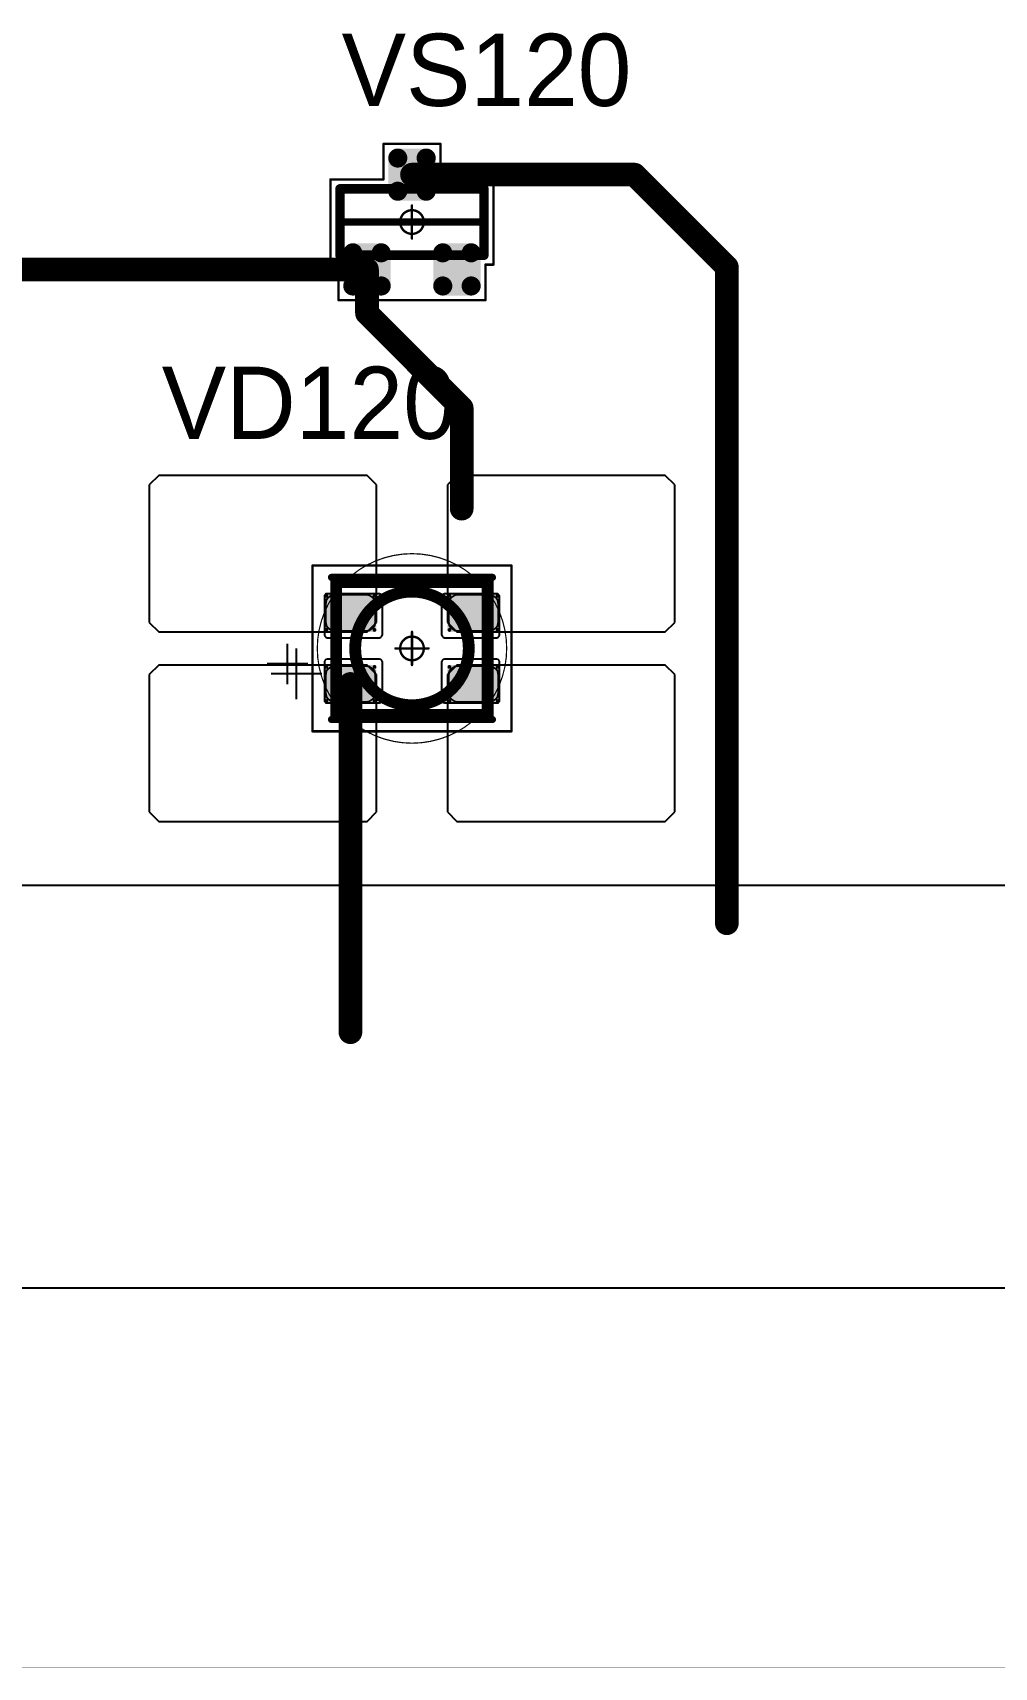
# Model space of a CAD drawing. Header units: millimetres. Extents: x 0 to 400, y 0 to 511.
# Drawn here: x 251.99 to 272.3, y 0 to 34.5 of the extents above; entities that cross this region are included whole.
import ezdxf

# ---------------------------------------------------------------- set-up
doc = ezdxf.new("R2010")
doc.units = ezdxf.units.MM
for name, color, linetype in [('Mechanical10', 56, 'Continuous'), ('Mechanical13', 56, 'Continuous'), ('Mechanical15', 56, 'Continuous'), ('Mechanical2', 216, 'Continuous'), ('TopLayer', 1, 'Continuous'), ('TopOverlay', 2, 'Continuous'), ('TopPaste', 8, 'Continuous'), ('TopSolder', 216, 'Continuous')]:
    doc.layers.add(name, color=color, linetype=linetype)

# ---------------------------------------------------------------- blocks, each defined once
blk = doc.blocks.new('SOT23_477')
at = {"layer": 'Mechanical13', "const_width": 0.1999996}
for points in [[(-0.7000011399999999, 1.52008078), (0.7000011399999999, 1.52008078)], [(-0.7000011399999999, 1.52008078), (-0.7000011399999999, -1.51991822)], [(0.7000011399999999, 1.52008078), (0.7000011399999999, -1.51991822)], [(-0.7000011399999999, -1.51991822), (0.7000011399999999, -1.51991822)]]:
    blk.add_lwpolyline(points, dxfattribs=at)
at = {"layer": 'Mechanical13', "const_width": 0.0999998}
for points in [[(-0.75000104, 1.52008078, 1), (-0.65000124, 1.52008078, 1)], [(-0.75000104, 1.52008078, 1), (-0.65000124, 1.52008078, 1)], [(0.65000124, 1.52008078, 1), (0.75000104, 1.52008078, 1)], [(0.65000124, 1.52008078, 1), (0.75000104, 1.52008078, 1)], [(-0.75000104, -1.51991822, 1), (-0.65000124, -1.51991822, 1)], [(-0.75000104, -1.51991822, 1), (-0.65000124, -1.51991822, 1)], [(0.65000124, -1.51991822, 1), (0.75000104, -1.51991822, 1)], [(0.65000124, -1.51991822, 1), (0.75000104, -1.51991822, 1)]]:
    blk.add_lwpolyline(points, format="xyb", close=True, dxfattribs=at)
at = {"layer": 'Mechanical15', "const_width": 0.0499999}
for points in [[(-0.90000074, 1.72008292), (-0.90000074, 1.55008326)], [(-0.90000074, 1.72008292), (0.90000074, 1.72008038)], [(0.90000074, 1.72008038), (0.90000074, 0.6000800799999999)], [(-1.6499967, 1.55008326), (-1.6499967, -1.54991562)], [(-1.6499967, 1.55008326), (-0.90000074, 1.55008326)], [(-2.54e-06, 0.35008058), (0, -0.34991802)], [(0.90000074, 0.6000800799999999), (1.64999924, 0.6000800799999999)], [(1.64999924, 0.6000800799999999), (1.64999924, -0.59991752)], [(-0.34999676, 8.382e-05), (0.3499993, 8.128e-05)], [(0.90000074, -0.59991752), (1.64999924, -0.59991752)], [(0.90000074, -0.59991752), (0.90000074, -1.71991782)], [(-1.6499967, -1.54991562), (-0.90000074, -1.54991562)], [(-0.90000074, -1.54991562), (-0.90000074, -1.71991782)], [(-0.90000074, -1.71991782), (0.90000074, -1.71991782)]]:
    blk.add_lwpolyline(points, dxfattribs=at)
at = {"layer": 'Mechanical15'}
for points, const_width in [([(-0.9125000799999999, 1.72008292, 1), (-0.8875014, 1.72008292, 1)], 0.02499868), ([(-0.9125000799999999, 1.72008292, 1), (-0.8875014, 1.72008292, 1)], 0.02499868), ([(0.8875014, 1.72008038, 1), (0.9125000799999999, 1.72008038, 1)], 0.02499868), ([(0.8875014, 1.72008038, 1), (0.9125000799999999, 1.72008038, 1)], 0.02499868), ([(-1.66249604, 1.55008326, 1), (-1.63749736, 1.55008326, 1)], 0.02499868), ([(-1.66249604, 1.55008326, 1), (-1.63749736, 1.55008326, 1)], 0.02499868), ([(-0.9125000799999999, 1.55008326, 1), (-0.8875014, 1.55008326, 1)], 0.02499868), ([(-0.9125000799999999, 1.55008326, 1), (-0.8875014, 1.55008326, 1)], 0.02499868), ([(-0.01250188, 0.35008058, 1), (0.0124968, 0.35008058, 1)], 0.02499868), ([(0.8875014, 0.6000800799999999, 1), (0.9125000799999999, 0.6000800799999999, 1)], 0.02499868), ([(0.8875014, 0.6000800799999999, 1), (0.9125000799999999, 0.6000800799999999, 1)], 0.02499868), ([(1.6374999, 0.6000800799999999, 1), (1.66249858, 0.6000800799999999, 1)], 0.02499868), ([(1.6374999, 0.6000800799999999, 1), (1.66249858, 0.6000800799999999, 1)], 0.02499868), ([(-0.3624961, 8.382e-05, 1), (-0.33749742, 8.382e-05, 1)], 0.02499868), ([(0.2499995, 8.382e-05, 1), (-0.2499995, 8.382e-05, 1)], 0.0499999), ([(-0.26249884, 8.382e-05, 1), (-0.23750016, 8.382e-05, 1)], 0.02499868), ([(0.23750016, 8.382e-05, 1), (0.26249884, 8.382e-05, 1)], 0.02499868), ([(0.33749996, 8.128e-05, 1), (0.36249864, 8.128e-05, 1)], 0.02499868), ([(-0.01249934, -0.34991802, 1), (0.01249934, -0.34991802, 1)], 0.02499868), ([(0.8875014, -0.59991752, 1), (0.9125000799999999, -0.59991752, 1)], 0.02499868), ([(0.8875014, -0.59991752, 1), (0.9125000799999999, -0.59991752, 1)], 0.02499868), ([(1.6374999, -0.59991752, 1), (1.66249858, -0.59991752, 1)], 0.02499868), ([(1.6374999, -0.59991752, 1), (1.66249858, -0.59991752, 1)], 0.02499868), ([(-1.66249604, -1.54991562, 1), (-1.63749736, -1.54991562, 1)], 0.02499868), ([(-1.66249604, -1.54991562, 1), (-1.63749736, -1.54991562, 1)], 0.02499868), ([(-0.9125000799999999, -1.54991562, 1), (-0.8875014, -1.54991562, 1)], 0.02499868), ([(-0.9125000799999999, -1.54991562, 1), (-0.8875014, -1.54991562, 1)], 0.02499868), ([(-0.9125000799999999, -1.71991782, 1), (-0.8875014, -1.71991782, 1)], 0.02499868), ([(-0.9125000799999999, -1.71991782, 1), (-0.8875014, -1.71991782, 1)], 0.02499868), ([(0.8875014, -1.71991782, 1), (0.9125000799999999, -1.71991782, 1)], 0.02499868), ([(0.8875014, -1.71991782, 1), (0.9125000799999999, -1.71991782, 1)], 0.02499868)]:
    blk.add_lwpolyline(points, format="xyb", close=True, dxfattribs=dict(at, const_width=const_width))
at = {"layer": 'TopLayer', "const_width": 0.0999998}
for points in [[(-1.39999974, 1.25008132, 1), (-1.29999994, 1.25008132, 1)], [(-0.7000011399999999, 1.25008132, 1), (-0.6000013399999999, 1.25008132, 1)], [(-1.39999974, 0.65008252, 1), (-1.29999994, 0.65008252, 1)], [(-0.7000011399999999, 0.65008252, 1), (-0.6000013399999999, 0.65008252, 1)], [(0.6000013399999999, 0.30008068, 1), (0.7000011399999999, 0.30008068, 1)], [(1.29999994, 0.30008068, 1), (1.39999974, 0.30008068, 1)], [(0.6000013399999999, -0.29991812, 1), (0.7000011399999999, -0.29991812, 1)], [(1.29999994, -0.29991812, 1), (1.39999974, -0.29991812, 1)], [(-1.39999974, -0.64991996, 1), (-1.29999994, -0.64991996, 1)], [(-0.7000011399999999, -0.64991996, 1), (-0.6000013399999999, -0.64991996, 1)], [(-1.39999974, -1.24991876, 1), (-1.29999994, -1.24991876, 1)], [(-0.7000011399999999, -1.24991876, 1), (-0.6000013399999999, -1.24991876, 1)]]:
    blk.add_lwpolyline(points, format="xyb", close=True, dxfattribs=at)
at = {"layer": 'TopLayer'}
for points in [[(-1.44999964, 1.25008132), (-1.44999964, 0.65008252), (-0.55000144, 1.25008132), (-0.55000144, 0.65008252)], [(-1.34999984, 1.35008112), (-1.34999984, 0.55008272), (-0.65000124, 1.35008112), (-0.65000124, 0.55008272)], [(0.65000124, 0.40008048), (0.65000124, -0.39991792), (1.34999984, 0.40008048), (1.34999984, -0.39991792)], [(0.55000144, 0.30008068), (0.55000144, -0.29991812), (1.44999964, 0.30008068), (1.44999964, -0.29991812)], [(-1.44999964, -0.64991996), (-1.44999964, -1.24991876), (-0.55000144, -0.64991996), (-0.55000144, -1.24991876)], [(-1.34999984, -0.54992016), (-1.34999984, -1.34991856), (-0.65000124, -0.54992016), (-0.65000124, -1.34991856)]]:
    blk.add_solid(points, dxfattribs=at)
at = {"layer": 'TopOverlay', "const_width": 0.1499997}
blk.add_lwpolyline([(0, 1.50000208), (0, -1.50000208)], dxfattribs=at)
at = {"layer": 'TopOverlay', "const_width": 0.07499858}
for points in [[(-0.03750056, 1.50000208, 1), (0.03750056, 1.50000208, 1)], [(-0.03750056, -1.50000208, 1), (0.03750056, -1.50000208, 1)]]:
    blk.add_lwpolyline(points, format="xyb", close=True, dxfattribs=at)
at = {"layer": 'TopPaste', "const_width": 0.07499858}
for points in [[(-1.38749786, 1.25008132, 1), (-1.31250182, 1.25008132, 1)], [(-0.68749926, 1.25008132, 1), (-0.61250322, 1.25008132, 1)], [(-1.38749786, 0.65008252, 1), (-1.31250182, 0.65008252, 1)], [(-0.68749926, 0.65008252, 1), (-0.61250322, 0.65008252, 1)], [(0.61250322, 0.30008068, 1), (0.68749926, 0.30008068, 1)], [(1.31250182, 0.30008068, 1), (1.38749786, 0.30008068, 1)], [(0.61250322, -0.29991812, 1), (0.68749926, -0.29991812, 1)], [(1.31250182, -0.29991812, 1), (1.38749786, -0.29991812, 1)], [(-1.38749786, -0.64991996, 1), (-1.31250182, -0.64991996, 1)], [(-0.68749926, -0.64991996, 1), (-0.61250322, -0.64991996, 1)], [(-1.38749786, -1.24991876, 1), (-1.31250182, -1.24991876, 1)], [(-0.68749926, -1.24991876, 1), (-0.61250322, -1.24991876, 1)]]:
    blk.add_lwpolyline(points, format="xyb", close=True, dxfattribs=at)
at = {"layer": 'TopPaste'}
for points in [[(-1.42499842, 1.25008132), (-1.42499842, 0.65008252), (-0.5750026599999999, 1.25008132), (-0.5750026599999999, 0.65008252)], [(-1.34999984, 1.3250799), (-1.34999984, 0.57508394), (-0.65000124, 1.3250799), (-0.65000124, 0.57508394)], [(0.65000124, 0.37507926), (0.65000124, -0.3749166999999999), (1.34999984, 0.37507926), (1.34999984, -0.3749166999999999)], [(0.5750026599999999, 0.30008068), (0.5750026599999999, -0.29991812), (1.42499842, 0.30008068), (1.42499842, -0.29991812)], [(-1.42499842, -0.64991996), (-1.42499842, -1.24991876), (-0.5750026599999999, -0.64991996), (-0.5750026599999999, -1.24991876)], [(-1.34999984, -0.57492138), (-1.34999984, -1.32491734), (-0.65000124, -0.57492138), (-0.65000124, -1.32491734)]]:
    blk.add_solid(points, dxfattribs=at)
at = {"layer": 'TopSolder', "const_width": 0.2015998}
for points in [[(-1.45079974, 1.25008132, 1), (-1.24919994, 1.25008132, 1)], [(-0.75080114, 1.25008132, 1), (-0.5492013399999999, 1.25008132, 1)], [(-1.45079974, 0.65008252, 1), (-1.24919994, 0.65008252, 1)], [(-0.75080114, 0.65008252, 1), (-0.5492013399999999, 0.65008252, 1)], [(0.5492013399999999, 0.30008068, 1), (0.75080114, 0.30008068, 1)], [(1.24919994, 0.30008068, 1), (1.45079974, 0.30008068, 1)], [(0.5492013399999999, -0.29991812, 1), (0.75080114, -0.29991812, 1)], [(1.24919994, -0.29991812, 1), (1.45079974, -0.29991812, 1)], [(-1.45079974, -0.64991996, 1), (-1.24919994, -0.64991996, 1)], [(-0.75080114, -0.64991996, 1), (-0.5492013399999999, -0.64991996, 1)], [(-1.45079974, -1.24991876, 1), (-1.24919994, -1.24991876, 1)], [(-0.75080114, -1.24991876, 1), (-0.5492013399999999, -1.24991876, 1)]]:
    blk.add_lwpolyline(points, format="xyb", close=True, dxfattribs=at)
at = {"layer": 'TopSolder'}
for points in [[(-1.34999984, 1.45168112), (-1.34999984, 0.44848272), (-0.65000124, 1.45168112), (-0.65000124, 0.44848272)], [(-1.55159964, 1.25008132), (-1.55159964, 0.65008252), (-0.4484014399999999, 1.25008132), (-0.4484014399999999, 0.65008252)], [(0.65000124, 0.50168048), (0.65000124, -0.50151792), (1.34999984, 0.50168048), (1.34999984, -0.50151792)], [(0.4484014399999999, 0.30008068), (0.4484014399999999, -0.29991812), (1.55159964, 0.30008068), (1.55159964, -0.29991812)], [(-1.55159964, -0.64991996), (-1.55159964, -1.24991876), (-0.4484014399999999, -0.64991996), (-0.4484014399999999, -1.24991876)], [(-1.34999984, -0.44832016), (-1.34999984, -1.45151856), (-0.65000124, -0.44832016), (-0.65000124, -1.45151856)]]:
    blk.add_solid(points, dxfattribs=at)
blk = doc.blocks.new('E65F_681')
at = {"layer": 'Mechanical13'}
for p, q in [((2.44058186, 1.07119928), (2.44058186, 0)), ((1.90498222, 0.5355996399999999), (2.9761815, 0.5355996399999999))]:
    blk.add_line(p, q, dxfattribs=at)
at = {"layer": 'Mechanical13', "const_width": 0.2499995}
for points in [[(1.59998156, 1.39999974), (-1.60001458, 1.3999972)], [(-1.60001458, 1.3999972), (-1.60001458, -1.39999974)], [(1.59998156, 1.39999974), (1.59998156, -1.39999974)], [(1.59998156, -1.39999974), (-1.60001458, -1.39999974)]]:
    blk.add_lwpolyline(points, dxfattribs=at)
at = {"layer": 'Mechanical13'}
for points, const_width in [([(-1.66251382, 1.3999972, 1), (-1.53751534, 1.3999972, 1)], 0.12499848), ([(-1.66251382, 1.3999972, 1), (-1.53751534, 1.3999972, 1)], 0.12499848), ([(1.53748232, 1.39999974, 1), (1.6624808, 1.39999974, 1)], 0.12499848), ([(1.53748232, 1.39999974, 1), (1.6624808, 1.39999974, 1)], 0.12499848), ([(1.19998236, 0, 1), (-1.20001792, 0, 1)], 0.2499995), ([(-1.26251716, 0, 1), (-1.13751868, 0, 1)], 0.12499848), ([(1.13748312, 0, 1), (1.2624816, 0, 1)], 0.12499848), ([(-1.66251382, -1.39999974, 1), (-1.53751534, -1.39999974, 1)], 0.12499848), ([(-1.66251382, -1.39999974, 1), (-1.53751534, -1.39999974, 1)], 0.12499848), ([(1.53748232, -1.39999974, 1), (1.6624808, -1.39999974, 1)], 0.12499848), ([(1.53748232, -1.39999974, 1), (1.6624808, -1.39999974, 1)], 0.12499848)]:
    blk.add_lwpolyline(points, format="xyb", close=True, dxfattribs=dict(at, const_width=const_width))
at = {"layer": 'Mechanical15', "const_width": 0.0499999}
for points in [[(2.09996532, 1.74999904), (-2.10003644, 1.75000158)], [(-2.10003644, 1.75000158), (-2.10003644, -1.75000158)], [(2.09996532, 1.74999904), (2.09996532, -1.74999904)], [(-1.524e-05, -0.3499993), (-1.778e-05, 0.3499993)], [(-1.524e-05, -0.3499993), (-1.778e-05, 0.3499993)], [(0.34996374, 1.778e-05), (-0.35003486, 2.032e-05)], [(0.34998152, 0), (-0.35001708, 2.54e-06)], [(2.09996532, -1.74999904), (-2.10003644, -1.75000158)]]:
    blk.add_lwpolyline(points, dxfattribs=at)
at = {"layer": 'Mechanical15'}
for points, const_width in [([(-2.11253578, 1.75000158, 1), (-2.0875371, 1.75000158, 1)], 0.02499868), ([(-2.11253578, 1.75000158, 1), (-2.0875371, 1.75000158, 1)], 0.02499868), ([(2.08746598, 1.74999904, 1), (2.11246466, 1.74999904, 1)], 0.02499868), ([(2.08746598, 1.74999904, 1), (2.11246466, 1.74999904, 1)], 0.02499868), ([(-0.01251712, 0.3499993, 1), (0.01248156, 0.3499993, 1)], 0.02499868), ([(-0.01251712, 0.3499993, 1), (0.01248156, 0.3499993, 1)], 0.02499868), ([(-0.3625342, 2.032e-05, 1), (-0.33753552, 2.032e-05, 1)], 0.02499868), ([(-0.36251642, 2.54e-06, 1), (-0.33751774, 2.54e-06, 1)], 0.02499868), ([(0.24996394, 1.778e-05, 1), (-0.25003506, 1.778e-05, 1)], 0.0499999), ([(-0.2625344, 1.778e-05, 1), (-0.23753572, 1.778e-05, 1)], 0.02499868), ([(0.24998172, 0, 1), (-0.25001728, 0, 1)], 0.0499999), ([(-0.26251662, 0, 1), (-0.23751794, 0, 1)], 0.02499868), ([(0.2374646, 1.778e-05, 1), (0.26246328, 1.778e-05, 1)], 0.02499868), ([(0.23748238, 0, 1), (0.26248106, 0, 1)], 0.02499868), ([(0.3374643999999999, 1.778e-05, 1), (0.36246308, 1.778e-05, 1)], 0.02499868), ([(0.33748218, 0, 1), (0.36248086, 0, 1)], 0.02499868), ([(-0.01251458, -0.3499993, 1), (0.0124841, -0.3499993, 1)], 0.02499868), ([(-0.01251458, -0.3499993, 1), (0.0124841, -0.3499993, 1)], 0.02499868), ([(-2.11253578, -1.75000158, 1), (-2.0875371, -1.75000158, 1)], 0.02499868), ([(-2.11253578, -1.75000158, 1), (-2.0875371, -1.75000158, 1)], 0.02499868), ([(2.08746598, -1.74999904, 1), (2.11246466, -1.74999904, 1)], 0.02499868), ([(2.08746598, -1.74999904, 1), (2.11246466, -1.74999904, 1)], 0.02499868)]:
    blk.add_lwpolyline(points, format="xyb", close=True, dxfattribs=dict(at, const_width=const_width))
at = {"layer": 'TopLayer'}
for p, q in [((-5.35001978, 3.64999524), (-5.550019379999999, 3.44999818)), ((-5.35001724, 3.65000032), (-5.35001978, 3.64999524)), ((-0.9500158799999998, 3.650002859999999), (-5.35001724, 3.65000032)), ((-0.75001374, 3.45000072), (-0.9500158799999998, 3.650002859999999)), ((0.9499803199999999, 3.64999778), (0.7499807199999999, 3.44999818)), ((5.34997914, 3.65000032), (0.9499803199999999, 3.650002859999999)), ((0.9499803199999999, 3.650002859999999), (0.9499803199999999, 3.64999778)), ((5.54997874, 3.45000072), (5.34997914, 3.65000032)), ((-5.550019379999999, 3.44999818), (-5.54973236, 3.4497137)), ((-5.54973236, 3.4497137), (-5.54973236, 0.5499989)), ((-0.75001628, 0.54999636), (-0.75001374, 3.45000072)), ((0.7499807199999999, 3.44999818), (0.7502652, 3.4497137)), ((0.7502652, 3.4497137), (0.7502652, 0.5499989)), ((5.54998128, 0.54999636), (5.54997874, 3.45000072)), ((-5.54973236, 0.5499989), (-5.35001724, 0.3499993)), ((-5.35001724, 0.3499993), (-0.9500158799999998, 0.3499993)), ((-0.9500158799999998, 0.3499993), (-0.75001628, 0.54999636)), ((0.7502652, 0.5499989), (0.94998286, 0.34999676)), ((0.94998286, 0.34999676), (5.34997914, 0.34999676)), ((5.34997914, 0.34999676), (5.54998128, 0.54999636)), ((-5.35001724, -0.3499993), (-5.550019379999999, -0.5500039800000001)), ((-5.550019379999999, -0.5500039800000001), (-5.54973236, -0.55028592)), ((-5.54973236, -0.55028592), (-5.54973236, -3.45000072)), ((-0.9500158799999998, -0.3499993), (-5.35001724, -0.3499993)), ((-5.35001724, -0.3499993), (-5.35001724, -0.3499993)), ((-0.75001628, -0.54999636), (-0.9500158799999998, -0.3499993)), ((-0.75001374, -3.45000072), (-0.75001628, -0.54999636)), ((0.9499803199999999, -0.35000184), (0.7499807199999999, -0.55000144)), ((0.7499807199999999, -0.55000144), (0.75026266, -0.55028592)), ((0.75026266, -0.55028592), (0.7502652, -3.45000072)), ((5.349981679999999, -0.3499993), (0.9499803199999999, -0.3499993)), ((0.9499803199999999, -0.3499993), (0.9499803199999999, -0.35000184)), ((5.54998128, -0.54999636), (5.349981679999999, -0.3499993)), ((5.54997874, -3.45000072), (5.54998128, -0.54999636)), ((-5.54973236, -3.45000072), (-5.35001724, -3.65000032)), ((-0.9500158799999998, -3.650002859999999), (-0.75001374, -3.45000072)), ((0.7502652, -3.45000072), (0.9499803199999999, -3.650002859999999)), ((5.34998422, -3.65000032), (5.54997874, -3.45000072)), ((-5.35001724, -3.65000032), (-0.9500158799999998, -3.650002859999999)), ((0.9499803199999999, -3.650002859999999), (5.34998422, -3.65000032))]:
    blk.add_line(p, q, dxfattribs=at)
at = {"layer": 'TopLayer', "const_width": 0.03999991999999999}
for points in [[(-1.82994808, 1.11000032, 1), (-1.78994816, 1.11000032, 1)], [(-0.80995012, 1.11000032, 1), (-0.7699501999999999, 1.11000032, 1)], [(0.77005434, 1.11000032, 1), (0.81005426, 1.11000032, 1)], [(1.7900523, 1.11000032, 1), (1.83005222, 1.11000032, 1)], [(-1.82994808, 0.39000176, 1), (-1.78994816, 0.39000176, 1)], [(-0.80995012, 0.39000176, 1), (-0.7699501999999999, 0.39000176, 1)], [(0.77005434, 0.39000176, 1), (0.81005426, 0.39000176, 1)], [(1.7900523, 0.39000176, 1), (1.83005222, 0.39000176, 1)], [(-1.82994808, -0.39000176, 1), (-1.78994816, -0.39000176, 1)], [(-0.80995012, -0.39000176, 1), (-0.7699501999999999, -0.39000176, 1)], [(0.7700568799999999, -0.39000176, 1), (0.8100567999999999, -0.39000176, 1)], [(1.79005484, -0.39000176, 1), (1.83005476, -0.39000176, 1)], [(-1.82994808, -1.11000032, 1), (-1.78994816, -1.11000032, 1)], [(-0.80995012, -1.11000032, 1), (-0.7699501999999999, -1.11000032, 1)], [(0.7700568799999999, -1.11000032, 1), (0.8100567999999999, -1.11000032, 1)], [(1.79005484, -1.11000032, 1), (1.83005476, -1.11000032, 1)]]:
    blk.add_lwpolyline(points, format="xyb", close=True, dxfattribs=at)
at = {"layer": 'TopLayer'}
for points in [[(-1.84994804, 1.11000032), (-1.84994804, 0.39000176), (-0.7499502399999999, 1.11000032), (-0.7499502399999999, 0.39000176)], [(-1.80994812, 1.15000024), (-1.80994812, 0.35000184), (-0.78995016, 1.15000024), (-0.78995016, 0.35000184)], [(0.7500543799999999, 1.11000032), (0.7500543799999999, 0.39000176), (1.85005218, 1.11000032), (1.85005218, 0.39000176)], [(0.7900543, 1.15000024), (0.7900543, 0.35000184), (1.81005226, 1.15000024), (1.81005226, 0.35000184)], [(-1.84994804, -0.39000176), (-1.84994804, -1.11000032), (-0.7499502399999999, -0.39000176), (-0.7499502399999999, -1.11000032)], [(-1.80994812, -0.35000184), (-1.80994812, -1.15000024), (-0.78995016, -0.35000184), (-0.78995016, -1.15000024)], [(0.7500569199999999, -0.39000176), (0.7500569199999999, -1.11000032), (1.85005472, -0.39000176), (1.85005472, -1.11000032)], [(0.79005684, -0.35000184), (0.79005684, -1.15000024), (1.8100548, -0.35000184), (1.8100548, -1.15000024)]]:
    blk.add_solid(points, dxfattribs=at)
at = {"layer": 'TopOverlay'}
for p, q in [((2.62846312, 0.75696064), (2.62846312, -0.0999998)), ((2.1999829, 0.32848042), (3.05694334, 0.32848042))]:
    blk.add_line(p, q, dxfattribs=at)
at = {"layer": 'TopOverlay', "const_width": 0.1499997}
for points in [[(1.69998136, 1.49999954), (-1.70001692, 1.49999954)], [(1.69998136, -1.49999954), (-1.70001438, -1.49999954)]]:
    blk.add_lwpolyline(points, dxfattribs=at)
at = {"layer": 'TopOverlay', "const_width": 0.07499858}
for points in [[(-1.73751748, 1.49999954, 1), (-1.66251636, 1.49999954, 1)], [(1.6624808, 1.49999954, 1), (1.73748192, 1.49999954, 1)], [(-1.73751494, -1.49999954, 1), (-1.66251382, -1.49999954, 1)], [(1.6624808, -1.49999954, 1), (1.73748192, -1.49999954, 1)]]:
    blk.add_lwpolyline(points, format="xyb", close=True, dxfattribs=at)
at = {"layer": 'TopPaste'}
for p, q in [((-1.77269902, 1.07267756), (-1.81413912, 1.01066092)), ((-1.7106773, 1.11412274), (-1.77269902, 1.07267756)), ((-1.63751768, 1.1286744), (-1.7106773, 1.11412274)), ((-0.96251776, 1.1286744), (-1.63751768, 1.1286744)), ((-0.8893581399999999, 1.11412274), (-0.96251776, 1.1286744)), ((-0.82733896, 1.07267756), (-0.8893581399999999, 1.11412274)), ((-0.78589632, 1.01066092), (-0.82733896, 1.07267756)), ((0.8273034, 1.0726801), (0.7858607599999999, 1.01066092)), ((0.8893200399999999, 1.1141202), (0.8273034, 1.0726801)), ((0.9624822000000001, 1.1286744), (0.8893200399999999, 1.1141202)), ((1.63747958, 1.12867186), (0.9624822000000001, 1.1286744)), ((1.71064174, 1.11412274), (1.63747958, 1.12867186)), ((1.77266346, 1.0726801), (1.71064174, 1.11412274)), ((1.81410356, 1.01066092), (1.77266346, 1.0726801)), ((-1.81413912, 1.01066092), (-1.82869078, 0.9375012999999999)), ((-1.82869078, 0.9375012999999999), (-1.82869078, 0.56250078)), ((-0.7713446599999999, 0.9375012999999999), (-0.78589632, 1.01066092)), ((-0.7713446599999999, 0.56250078), (-0.7713446599999999, 0.9375012999999999)), ((0.7858607599999999, 1.01066092), (0.7713091, 0.9375012999999999)), ((0.7713091, 0.9375012999999999), (0.77131164, 0.56250078)), ((1.82865522, 0.9375012999999999), (1.81410356, 1.01066092)), ((1.82865776, 0.56250078), (1.82865522, 0.9375012999999999)), ((-1.82869078, 0.56250078), (-1.81413912, 0.4893386199999999)), ((-1.81413912, 0.4893386199999999), (-1.77269902, 0.42732452)), ((-1.77269902, 0.42732452), (-1.7106773, 0.3858768)), ((-1.7106773, 0.3858768), (-1.63751514, 0.37132768)), ((-1.63751514, 0.37132768), (-0.96251776, 0.3713251399999999)), ((-0.96251776, 0.3713251399999999), (-0.8893556, 0.38587934)), ((-0.8893556, 0.38587934), (-0.82733896, 0.42732198)), ((-0.82733896, 0.42732198), (-0.78589632, 0.4893386199999999)), ((-0.78589632, 0.4893386199999999), (-0.7713446599999999, 0.56250078)), ((0.77131164, 0.56250078), (0.7858633, 0.4893411599999999)), ((0.7858633, 0.4893411599999999), (0.8273034, 0.42732452)), ((0.8273034, 0.42732452), (0.88932258, 0.38587934)), ((0.88932258, 0.38587934), (0.9624822000000001, 0.3713251399999999)), ((0.9624822000000001, 0.3713251399999999), (1.63748212, 0.37132768)), ((1.63748212, 0.37132768), (1.71064174, 0.3858768)), ((1.71064174, 0.3858768), (1.77266092, 0.42732198)), ((1.77266092, 0.42732198), (1.8141061, 0.4893411599999999)), ((1.8141061, 0.4893411599999999), (1.82865776, 0.56250078)), ((-1.81413912, -0.4893386199999999), (-1.82869078, -0.56250078)), ((-1.82869078, -0.56250078), (-1.82869078, -0.9375012999999999)), ((-1.77269902, -0.42732452), (-1.81413912, -0.4893386199999999)), ((-1.7106773, -0.3858768), (-1.77269902, -0.42732452)), ((-1.63751768, -0.3713251399999999), (-1.7106773, -0.3858768)), ((-0.96251776, -0.3713251399999999), (-1.63751768, -0.3713251399999999)), ((-0.8893581399999999, -0.3858768), (-0.96251776, -0.3713251399999999)), ((-0.82733896, -0.42732198), (-0.8893581399999999, -0.3858768)), ((-0.78589632, -0.4893386199999999), (-0.82733896, -0.42732198)), ((-0.7713446599999999, -0.56250078), (-0.78589632, -0.4893386199999999)), ((-0.7713446599999999, -0.9375012999999999), (-0.7713446599999999, -0.56250078)), ((0.7858633, -0.4893411599999999), (0.7713091, -0.56250078)), ((0.7713091, -0.56250078), (0.7713091, -0.9375012999999999)), ((0.8273034, -0.42731944), (0.7858633, -0.4893411599999999)), ((0.88932258, -0.38587934), (0.8273034, -0.42731944)), ((0.9624822000000001, -0.3713251399999999), (0.88932258, -0.38587934)), ((1.63748212, -0.37132768), (0.9624822000000001, -0.3713251399999999)), ((1.71064174, -0.3858768), (1.63748212, -0.37132768)), ((1.77266092, -0.42732198), (1.71064174, -0.3858768)), ((1.8141061, -0.4893411599999999), (1.77266092, -0.42732198)), ((1.82865522, -0.56250078), (1.8141061, -0.4893411599999999)), ((1.82865522, -0.9375012999999999), (1.82865522, -0.56250078)), ((-1.82869078, -0.9375012999999999), (-1.81413912, -1.01066092)), ((-1.81413912, -1.01066092), (-1.77269902, -1.0726801)), ((-0.82733896, -1.0726801), (-0.78589632, -1.01066092)), ((-0.78589632, -1.01066092), (-0.7713446599999999, -0.9375012999999999)), ((0.7713091, -0.9375012999999999), (0.7858633, -1.01065838)), ((0.7858633, -1.01065838), (0.8273034, -1.0726801)), ((1.77266092, -1.0726801), (1.8141061, -1.01065838)), ((1.8141061, -1.01065838), (1.82865522, -0.9375012999999999)), ((-1.77269902, -1.0726801), (-1.7106773, -1.11412274)), ((-1.7106773, -1.11412274), (-1.63751768, -1.1286744)), ((-1.63751768, -1.1286744), (-0.96251776, -1.1286744)), ((-0.96251776, -1.1286744), (-0.8893581399999999, -1.11412274)), ((-0.8893581399999999, -1.11412274), (-0.82733896, -1.0726801)), ((0.8273034, -1.0726801), (0.8893200399999999, -1.1141202)), ((0.8893200399999999, -1.1141202), (0.9624822000000001, -1.1286744)), ((0.9624822000000001, -1.1286744), (1.63747958, -1.12867186)), ((1.63747958, -1.12867186), (1.71064174, -1.11412274)), ((1.71064174, -1.11412274), (1.77266092, -1.0726801))]:
    blk.add_line(p, q, dxfattribs=at)
at = {"layer": 'TopSolder'}
for p, q in [((-1.8499709, 1.1006328), (-1.8500344, 1.1005693)), ((-1.8500344, 1.1005693), (-1.85003186, 0.30054804)), ((-1.84996836, 1.11057182), (-1.8499709, 1.1006328)), ((-1.84235598, 1.1289284), (-1.84996836, 1.11057182)), ((-1.82829708, 1.14297714), (-1.84235598, 1.1289284)), ((-1.80993288, 1.15057428), (-1.82829708, 1.14297714)), ((-1.7999964, 1.1505692), (-1.80993288, 1.15057428)), ((-0.70003924, 1.15057174), (-1.7999964, 1.1505692)), ((-0.6851218199999999, 1.15057428), (-0.70004178, 1.15057174)), ((-0.70004178, 1.15057174), (-0.70003924, 1.15057174)), ((-0.6575526599999999, 1.13915444), (-0.6851218199999999, 1.15057428)), ((-0.63645288, 1.1180572), (-0.6575526599999999, 1.13915444)), ((-0.6250355799999999, 1.09048804), (-0.63645288, 1.1180572)), ((-0.62504574, 0.30055566), (-0.6250355799999999, 1.07556808)), ((-0.6250355799999999, 1.07556808), (-0.6250355799999999, 1.09048804)), ((0.6249822399999999, 1.07555792), (0.6249644599999999, 1.07556808)), ((0.6249644599999999, 1.07556808), (0.62496954, 0.30054804)), ((0.63638684, 1.1180445), (0.6249771599999999, 1.09047788)), ((0.6249771599999999, 1.09047788), (0.6249822399999999, 1.07555792)), ((0.6574789999999999, 1.13914428), (0.63638684, 1.1180445)), ((0.685038, 1.1505692), (0.6574789999999999, 1.13914428)), ((0.69995542, 1.15057174), (0.685038, 1.1505692)), ((1.79996846, 1.15056412), (0.69995542, 1.15057174)), ((1.79997354, 1.15055904), (1.79996846, 1.15056412)), ((1.80991002, 1.15056158), (1.79997354, 1.15055904)), ((1.82827168, 1.14295682), (1.80991002, 1.15056158)), ((1.8423255, 1.128903), (1.82827168, 1.14295682)), ((1.84993026, 1.11054388), (1.8423255, 1.128903)), ((1.84993026, 1.10060486), (1.84993026, 1.11054388)), ((1.84995058, 0.30055566), (1.84993026, 1.10060486)), ((-1.85003186, 0.30054804), (-1.85003186, 0.2856331599999999)), ((-1.85003186, 0.2856331599999999), (-1.83861202, 0.25807924)), ((-1.83861202, 0.25807924), (-1.81751732, 0.23699216)), ((-1.81751732, 0.23699216), (-1.78995832, 0.22558248)), ((-1.78995832, 0.22558248), (-1.77504344, 0.22558502)), ((-1.77504344, 0.22558502), (-1.77504598, 0.2255774)), ((-1.77504598, 0.2255774), (-0.70004178, 0.22558248)), ((-0.70004178, 0.22558248), (-0.68512436, 0.22557994)), ((-0.68512436, 0.22557994), (-0.65756536, 0.23699216)), ((-0.65756536, 0.23699216), (-0.63647066, 0.25808432)), ((-0.63647066, 0.25808432), (-0.62505082, 0.28564078)), ((-0.62505082, 0.28564078), (-0.62505082, 0.30055566)), ((-0.62505082, 0.30055566), (-0.62504574, 0.30055566)), ((0.62496954, 0.30054804), (0.6249720799999999, 0.2856331599999999)), ((0.6249720799999999, 0.2856331599999999), (0.6363919199999999, 0.2580767)), ((0.6363919199999999, 0.2580767), (0.6574891599999999, 0.23698962)), ((0.6574891599999999, 0.23698962), (0.6850507, 0.22557994)), ((0.6850507, 0.22557994), (0.69996304, 0.22558502)), ((0.69996304, 0.22558502), (0.69995542, 0.2255774)), ((0.69995542, 0.2255774), (1.77495962, 0.22558248)), ((1.77495962, 0.22558248), (1.78987196, 0.2255774)), ((1.78987196, 0.2255774), (1.8174335, 0.23698708)), ((1.8174335, 0.23698708), (1.8385282, 0.25807416)), ((1.8385282, 0.25807416), (1.84994804, 0.28563062)), ((1.84994804, 0.28563062), (1.84995058, 0.3005455)), ((1.84995058, 0.3005455), (1.84995058, 0.30055566)), ((-1.85002424, -0.29941774), (-1.85002678, -1.09943138)), ((-1.8500217, -0.29941774), (-1.85002424, -0.29941774)), ((-1.83860186, -0.25694386), (-1.8500217, -0.28450286)), ((-1.8500217, -0.28450286), (-1.8500217, -0.29941774)), ((-1.81750716, -0.23585424), (-1.83860186, -0.25694386)), ((-1.78994562, -0.22444202), (-1.81750716, -0.23585424)), ((-1.7750282, -0.22444456), (-1.78994562, -0.22444202)), ((-0.70002654, -0.22444202), (-1.7750282, -0.22444456)), ((-0.700024, -0.22444456), (-0.70002654, -0.22444202)), ((-0.68510912, -0.22443948), (-0.700024, -0.22444456)), ((-0.6575501199999999, -0.23584916), (-0.68510912, -0.22443948)), ((-0.63645288, -0.25693624), (-0.6575501199999999, -0.23584916)), ((-0.6250330399999999, -0.2844927), (-0.63645288, -0.25693624)), ((-0.62505844, -1.07443016), (-0.6250330399999999, -0.29940504)), ((-0.6250330399999999, -0.29940504), (-0.6250330399999999, -0.2844927)), ((0.6249720799999999, -0.2994152), (0.6249644599999999, -1.07443016)), ((0.6249796999999999, -0.29942028), (0.6249720799999999, -0.2994152)), ((0.63639954, -0.2569464), (0.6249796999999999, -0.28450286)), ((0.6249796999999999, -0.28450286), (0.6249796999999999, -0.29942028)), ((0.65749424, -0.23585424), (0.63639954, -0.2569464)), ((0.68505324, -0.22444202), (0.65749424, -0.23585424)), ((0.69997066, -0.22444456), (0.68505324, -0.22444202)), ((1.77497232, -0.22444202), (0.69997066, -0.22444456)), ((1.77497486, -0.22444456), (1.77497232, -0.22444202)), ((1.78988974, -0.22444202), (1.77497486, -0.22444456)), ((1.81744874, -0.2358517), (1.78988974, -0.22444202)), ((1.83854344, -0.25693878), (1.81744874, -0.2358517)), ((1.84996328, -0.2844927), (1.83854344, -0.25693878)), ((1.84996328, -0.29940758), (1.84996328, -0.2844927)), ((1.84996328, -1.09943392), (1.84996328, -0.29940758)), ((-1.85002678, -1.09943138), (-1.8500217, -1.10936786)), ((-1.8500217, -1.10936786), (-1.84239916, -1.12772444)), ((-1.84239916, -1.12772444), (-1.82833518, -1.1417681)), ((-1.82833518, -1.1417681), (-1.8099659, -1.14936016)), ((-1.8099659, -1.14936016), (-1.80002688, -1.14935)), ((-1.80002688, -1.14935), (-1.80002688, -1.14935254)), ((-1.80002688, -1.14935254), (-0.70002654, -1.14942874)), ((-0.70002654, -1.14942874), (-0.6851014999999999, -1.14941858)), ((-0.6851014999999999, -1.14941858), (-0.6575348799999999, -1.13797334)), ((-0.6575348799999999, -1.13797334), (-0.6364477999999999, -1.1168507)), ((-0.6364477999999999, -1.1168507), (-0.62504828, -1.0892663)), ((-0.62504828, -1.0892663), (-0.62506098, -1.0743438)), ((-0.62506098, -1.0743438), (-0.62505844, -1.07443016)), ((0.6249644599999999, -1.07443016), (0.6249644599999999, -1.08934758)), ((0.6249644599999999, -1.08934758), (0.6363843, -1.11691674)), ((0.6363843, -1.11691674), (0.65748408, -1.13801398)), ((0.65748408, -1.13801398), (0.68505324, -1.14943382)), ((0.68505324, -1.14943382), (0.6999732, -1.14943128)), ((0.69997066, -1.14943382), (1.79993036, -1.14942874)), ((0.6999732, -1.14943128), (0.69997066, -1.14943382)), ((1.79993036, -1.14942874), (1.80986684, -1.14943382)), ((1.80986684, -1.14943382), (1.82823104, -1.14183668)), ((1.82823104, -1.14183668), (1.84228994, -1.12778794)), ((1.84228994, -1.12778794), (1.84990232, -1.10943136)), ((1.84990232, -1.10943136), (1.84990486, -1.09949234)), ((1.84990486, -1.09949234), (1.84996328, -1.09943392))]:
    blk.add_line(p, q, dxfattribs=at)

msp = doc.modelspace()

# ---------------------------------------------------------------- linework, layer by layer
at = {"layer": 'Mechanical10', "const_width": 0.009999979999999999}
msp.add_lwpolyline([(0, 0), (400.0000001, 0)], dxfattribs=at)
at = {"layer": 'Mechanical2'}
for points, const_width in [([(261.99999924, 21.50000018, 1), (257.99999708, 21.50000018, 1)], 0.0254), ([(259.99974924, 23.50000126, 1), (260.00024708, 23.50000126, 1)], 0.00050038), ([(257.99364708, 21.50000018, 1), (258.00634708, 21.50000018, 1)], 0.0127), ([(257.9997507, 21.50000018, 1), (258.00024854, 21.50000018, 1)], 0.00050038), ([(261.99364924, 21.50000018, 1), (262.00634924, 21.50000018, 1)], 0.0127), ([(261.99975032, 21.50000018, 1), (262.00024816, 21.50000018, 1)], 0.00050038), ([(259.99974924, 19.4999991, 1), (260.00024708, 19.4999991, 1)], 0.00050038)]:
    msp.add_lwpolyline(points, format="xyb", close=True, dxfattribs=dict(at, const_width=const_width))
at = {"layer": 'Mechanical2', "const_width": 0.00100076}
for points in [[(259.99999816, 19.4999991), (259.99999816, 23.50000126)], [(257.99999962, 21.50000018), (261.99999924, 21.50000018)]]:
    msp.add_lwpolyline(points, dxfattribs=at)
at = {"layer": 'TopLayer'}
for p, q in [((172.55000034, 16.50045722), (348.3253892, 16.50045468)), ((351.60048298, 8.00045136), (204.14955106, 8.000448819999999))]:
    msp.add_line(p, q, dxfattribs=at)
at = {"layer": 'TopLayer', "const_width": 0.499999}
for points in [[(259.99992704, 31.50000558), (264.69999384, 31.50000558)], [(264.69999384, 31.50000558), (266.64999756, 29.55000186)], [(250.89999858, 29.49999942), (259.04992894, 29.49999942)], [(259.0499264, 28.57507874), (259.0499264, 29.5000045)], [(266.64999756, 15.69999908), (266.64999756, 29.55000186)], [(259.0499264, 28.57507874), (261.05000622, 26.57499892)], [(261.05000622, 24.44999936), (261.05000622, 26.57499892)], [(258.6999474199999, 13.40005448), (258.6999474199999, 20.74999914)], [(258.6999474199999, 13.40005448), (258.70000076, 13.40000114)]]:
    msp.add_lwpolyline(points, dxfattribs=at)
at = {"layer": 'TopLayer', "const_width": 0.2499995}
for points in [[(259.87492856, 31.50000558, 1), (260.12492552, 31.50000558, 1)], [(264.57499536, 31.50000558, 1), (264.82499232, 31.50000558, 1)], [(264.57499536, 31.50000558, 1), (264.82499232, 31.50000558, 1)], [(258.92492792, 29.5000045, 1), (259.17492488, 29.5000045, 1)], [(258.92493046, 29.49999942, 1), (259.17492742, 29.49999942, 1)], [(266.52499908, 29.55000186, 1), (266.77499604, 29.55000186, 1)], [(266.52499908, 29.55000186, 1), (266.77499604, 29.55000186, 1)], [(258.92492792, 28.57507874, 1), (259.17492488, 28.57507874, 1)], [(258.92492792, 28.57507874, 1), (259.17492488, 28.57507874, 1)], [(260.92500774, 26.57499892, 1), (261.1750047, 26.57499892, 1)], [(260.92500774, 26.57499892, 1), (261.1750047, 26.57499892, 1)], [(260.92500774, 24.44999936, 1), (261.1750047, 24.44999936, 1)], [(258.57494894, 20.74999914, 1), (258.8249459, 20.74999914, 1)], [(266.52499908, 15.69999908, 1), (266.77499604, 15.69999908, 1)], [(258.57494894, 13.40005448, 1), (258.8249459, 13.40005448, 1)], [(258.57494894, 13.40005448, 1), (258.8249459, 13.40005448, 1)], [(258.57500228, 13.40000114, 1), (258.82499924, 13.40000114, 1)]]:
    msp.add_lwpolyline(points, format="xyb", close=True, dxfattribs=at)

# ---------------------------------------------------------------- block references
for name, p, rotation in [('SOT23_477', (260.00000832, 30.50000504), 90), ('E65F_681', (260.0000007, 21.50000018), 180)]:
    msp.add_blockref(name, p, dxfattribs=dict(rotation=rotation))

# ---------------------------------------------------------------- texts
at = {"layer": 'TopOverlay'}
for s, p in [('VS120', (258.51480936, 32.94940578)), ('VD120', (254.71499984, 25.92259992))]:
    msp.add_text(s, height=1.524, dxfattribs=at).set_placement(p)

doc.saveas('drawing.dxf')
